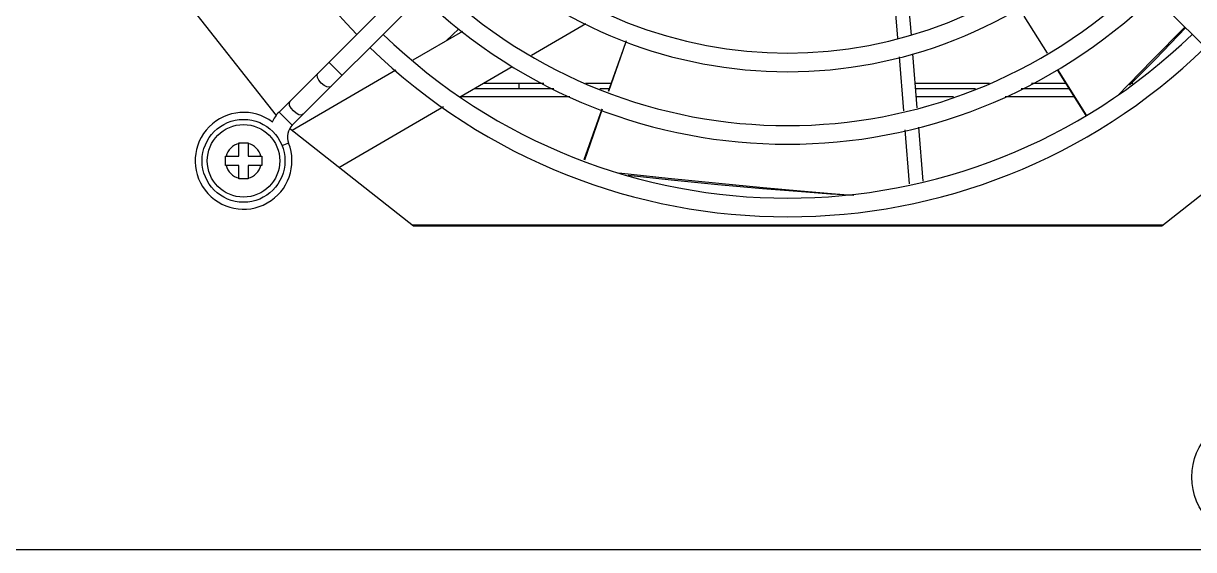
# Model space of a CAD drawing. Header units: millimetres. Extents: x -3 to 101, y -1 to 128.
# Drawn here: x 17.92 to 29.21, y 29.7 to 34.78 of the extents above; entities that cross this region are included whole.
import ezdxf

# ---------------------------------------------------------------- set-up
doc = ezdxf.new("R2010")
doc.units = ezdxf.units.MM

msp = doc.modelspace()

# ---------------------------------------------------------------- linework, layer by layer
for p, q in [((24.519, 38.057), (20.383, 33.92)), ((24.647, 37.929), (20.51, 33.793)), ((25.933, 37.929), (30.07, 33.793)), ((26.307, 35.158), (26.35, 34.633)), ((26.437, 35.197), (26.481, 34.662)), ((20.357, 33.887), (19.41, 35.09)), ((27.571, 34.847), (27.796, 34.488)), ((27.571, 34.847), (27.794, 34.487)), ((22.153, 34.699), (21.673, 34.42)), ((22.119, 34.723), (21.996, 34.607)), ((22.819, 34.469), (23.344, 34.774)), ((29.122, 34.74), (28.809, 34.42)), ((23.732, 34.608), (23.7, 34.514)), ((23.699, 34.514), (23.559, 34.119)), ((23.7, 34.514), (23.561, 34.118)), ((26.365, 34.453), (26.407, 33.931)), ((26.496, 34.481), (26.538, 33.96)), ((20.991, 34.274), (20.864, 34.401)), ((22.139, 34.073), (22.632, 34.36)), ((27.892, 34.329), (28.167, 33.887)), ((27.895, 34.331), (28.172, 33.89)), ((28.809, 34.42), (28.472, 34.078)), ((21.511, 34.325), (20.509, 33.742)), ((22.269, 34.149), (23.035, 34.149)), ((22.357, 34.2), (22.937, 34.2)), ((22.695, 34.2), (22.695, 34.15)), ((23.341, 34.2), (23.588, 34.2)), ((23.477, 34.149), (23.569, 34.149)), ((26.519, 34.2), (27.239, 34.2)), ((26.523, 34.149), (27.103, 34.149)), ((27.545, 34.149), (28.004, 34.149)), ((27.643, 34.2), (27.972, 34.2)), ((28.611, 34.2), (28.62, 34.2)), ((22.132, 34.07), (23.189, 34.07)), ((26.529, 34.07), (26.89, 34.07)), ((27.391, 34.07), (28.053, 34.07)), ((20.51, 33.793), (20.383, 33.92)), ((20.959, 33.387), (21.968, 33.974)), ((23.498, 33.948), (23.324, 33.459)), ((23.501, 33.947), (23.329, 33.457)), ((26.553, 33.776), (26.596, 33.255)), ((30.103, 33.767), (28.9, 32.82)), ((21.68, 32.82), (20.485, 33.761)), ((26.422, 33.749), (26.464, 33.228)), ((19.996, 33.494), (19.996, 33.625)), ((19.996, 33.625), (20.084, 33.625)), ((20.084, 33.625), (20.084, 33.494)), ((20.475, 33.621), (20.411, 33.596)), ((19.865, 33.406), (19.865, 33.494)), ((19.865, 33.494), (19.996, 33.494)), ((20.084, 33.494), (20.215, 33.494)), ((20.215, 33.494), (20.215, 33.406)), ((19.996, 33.406), (19.865, 33.406)), ((19.996, 33.275), (19.996, 33.406)), ((20.084, 33.406), (20.084, 33.275)), ((20.215, 33.406), (20.084, 33.406)), ((24.138, 33.28), (23.66, 33.33)), ((20.084, 33.275), (19.996, 33.275)), ((25.928, 33.117), (25.832, 33.123)), ((21.663, 32.833), (28.917, 32.833)), ((28.9, 32.82), (21.68, 32.82)), ((3.44, 29.7), (32.14, 29.7))]:
    msp.add_line(p, q)
for points in [[(29.131, 34.732), (28.839, 34.432), (28.59, 34.179)], [(20.885, 34.168), (20.868, 34.161), (20.844, 34.164), (20.817, 34.178), (20.79, 34.2), (20.768, 34.227), (20.754, 34.254), (20.751, 34.278), (20.758, 34.295)], [(20.616, 33.899), (20.599, 33.892), (20.575, 33.895), (20.548, 33.909), (20.521, 33.931), (20.499, 33.958), (20.485, 33.985), (20.482, 34.009), (20.489, 34.026)], [(25.832, 33.122), (25.703, 33.13), (25.386, 33.153), (25.047, 33.181), (24.616, 33.22), (24.166, 33.264), (23.75, 33.307)], [(25.832, 33.123), (25.714, 33.132), (25.415, 33.157), (25.054, 33.189), (24.626, 33.231), (24.138, 33.28)]]:
    msp.add_lwpolyline(points)
for centre, radius in [((20.04, 33.45), 0.4), ((20.04, 33.45), 0.35), ((29.79, 30.4), 0.6)]:
    msp.add_circle(centre, radius)
for centre, radius, start, end in [((25.29, 38.7), 5.79, 135.8895, 224.1105), ((25.29, 38.7), 4.21, 226.2259, 313.7741), ((25.29, 38.7), 4.39, 226.1756, 313.8244), ((25.29, 38.7), 4.91, 226.0511, 313.9489), ((25.29, 38.7), 5.09, 226.0168, 313.9832), ((25.29, 38.7), 5.61, 225.9227, 314.0773), ((25.29, 38.7), 5.79, 225.8941, 314.1059), ((20.04, 33.45), 0.467, 53.2738, 21.5016), ((20.623, 33.68), 0.34, 135, 154.9393), ((20.623, 33.68), 0.16, 135, 201.5016), ((20.04, 33.45), 0.174, 104.5292, 165.4708), ((20.04, 33.45), 0.174, 14.5292, 75.4708), ((20.04, 33.45), 0.174, 194.5292, 255.4708), ((20.04, 33.45), 0.174, 284.5292, 345.4708)]:
    msp.add_arc(centre, radius, start, end)

doc.saveas('drawing.dxf')
